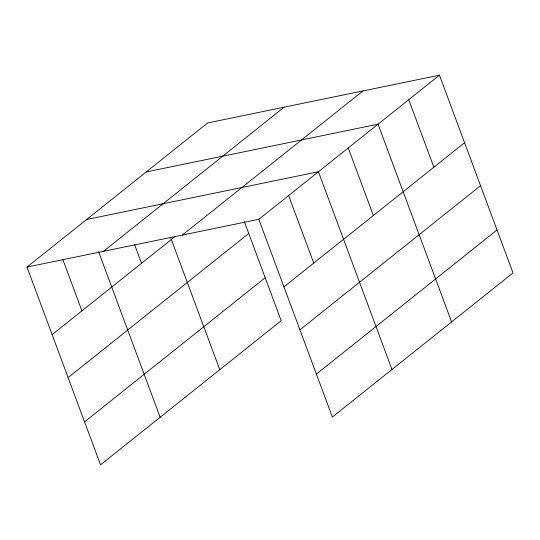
<?xml version="1.0" encoding="UTF-8"?>
<svg xmlns="http://www.w3.org/2000/svg" width="540" height="540" viewBox="0 0 540 540"><rect width="100%" height="100%" fill="white"/><g stroke="black" fill="none" stroke-linecap="round" stroke-linejoin="round"><path stroke-width="0.81" d="M244.384 221.744L281.178 320.693L100.541 464.825L27 267.077L207.637 122.945L439.459 75.175L513 272.923L332.363 417.056L258.822 219.308L439.459 75.175M103.498 251.316L284.141 107.177M52.123 334.631L175.264 236.372M182.318 235.069L362.954 90.936M68.101 377.595L248.738 233.462M84.564 421.862L265.201 277.729M283.946 286.862L464.582 142.729M299.923 329.825L480.56 185.693M316.386 374.092L497.023 229.959M146.219 171.95L378.041 124.18L451.582 321.928M86.609 219.51L318.431 171.74L391.973 369.495M27 267.077L258.822 219.308M408.746 99.677L433.87 167.231M348.233 147.96L373.356 215.514M288.623 195.527L313.747 263.081M170.465 237.148L219.767 369.698M134.528 244.431L141.541 263.284M98.591 251.721L160.15 417.265M62.937 259.794L81.925 310.851"/></g></svg>
